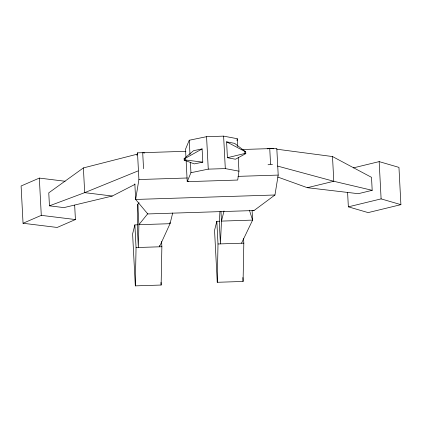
<?xml version="1.0" encoding="UTF-8"?>
<svg xmlns="http://www.w3.org/2000/svg" width="422" height="422" viewBox="0 0 422 422"><rect width="100%" height="100%" fill="white"/><g stroke="black" fill="none" stroke-linecap="round" stroke-linejoin="round"><path stroke-width="0.63" d="M161.6 241.548L161.874 246.728L161.13 285.04L135.314 285.868L136.053 247.556L134.871 224.889L137.456 224.81M243.584 238.615L243.821 243.146L243.077 281.458L217.261 282.286L218 243.974L216.818 221.307L219.403 221.228M137.836 204.259L137.303 227.205L138.363 247.482L138.901 224.694L137.836 204.259L139.049 202.745M219.899 211.807L219.356 223.618L220.411 243.895L221.481 221.096L220.98 211.512M236.99 140.61L237.254 138.706L223.613 136.132L206.569 136.681L189.251 140.241L185.527 149.198L185.933 156.989M238.235 157.533L238.947 171.168L237.718 180.046L187.22 181.66L186.139 160.887M185.933 151.298L137.514 152.848L138.907 179.54L135.652 199.448L147.774 213.943L254.023 210.546L274.949 194.996L278.198 175.083L276.806 148.396L241.922 149.509M136.892 155.307L137.514 152.848M134.871 224.889L132.603 233.93L135.314 285.868M172.714 212.994L170.024 223.702L159.463 246.807L159.395 245.498M216.818 221.307L214.55 230.349L217.261 282.286M224.013 211.016L221.481 221.096L252.604 220.099L252.103 210.52M190.401 162.317L190.944 172.703L187.22 181.66L188.381 181.165M241.516 243.22L252.604 220.099L249.402 210.203M147.832 213.611L138.901 224.694L170.024 223.702L169.955 222.426M184.108 158.672L193.614 150.665L202.106 148.919L202.792 162.143L194.305 163.889L184.182 160.128L184.108 158.672L185.042 158.482L202.106 148.919M137.609 154.083L83.392 167.924L48.767 192.843L49.448 205.83L63.928 207.608L112.257 196.035L135.024 184.351M245.799 153.629L235.45 159.231L227.416 157.717L226.588 141.845L234.627 143.364L245.709 151.883L245.799 153.629L244.918 153.46L227.416 157.717M65.099 181.254L39.336 178.089L21.1 185.991L23.046 223.264L57.181 227.458L75.417 219.551L74.668 205.166M23.046 223.264L41.282 215.357L75.417 219.551M138.084 170.915L84.685 192.648L49.448 205.83M267.205 148.882L269.732 148.264L273.614 148.781M268.039 164.796L270.56 164.184L272.459 164.696M353.335 167.887L379.162 161.615L398.954 167.386L400.9 204.654L368.142 212.604L348.35 206.838L347.601 192.453M277.644 177.003L307.332 187.695L333.791 181.275L372.188 190.317L371.513 177.335L332.499 156.551L276.848 149.209M372.188 190.317L358.294 193.693L307.332 187.695M348.35 206.838L381.108 198.889L400.9 204.654M184.182 160.128L185.121 159.938L202.792 162.143M190.944 172.703L208.262 169.138L225.306 168.594L238.947 171.168M138.907 179.54L187.326 177.989M238.05 176.37L278.198 175.083M274.949 194.996L135.652 199.448L134.84 183.865M218 243.974L243.821 243.146M136.053 247.556L161.874 246.728M144.614 153.012L142.71 152.78L143.543 168.695M112.257 196.035L84.685 192.648L83.392 167.924M252.731 210.372L254.023 210.546M226.588 141.845L245.709 151.883M277.518 166.062L333.791 181.275L332.499 156.551M379.162 161.615L381.108 198.889M269.732 148.264L270.56 164.184M244.823 151.714L244.918 153.46M237.254 138.706L237.66 146.497M242.872 277.512L243.077 281.458M223.613 136.132L225.306 168.594M206.569 136.681L208.262 169.138M189.251 140.241L189.995 154.526M185.042 158.482L185.121 159.938M160.993 282.413L161.13 285.04M39.336 178.089L41.282 215.357"/></g></svg>
